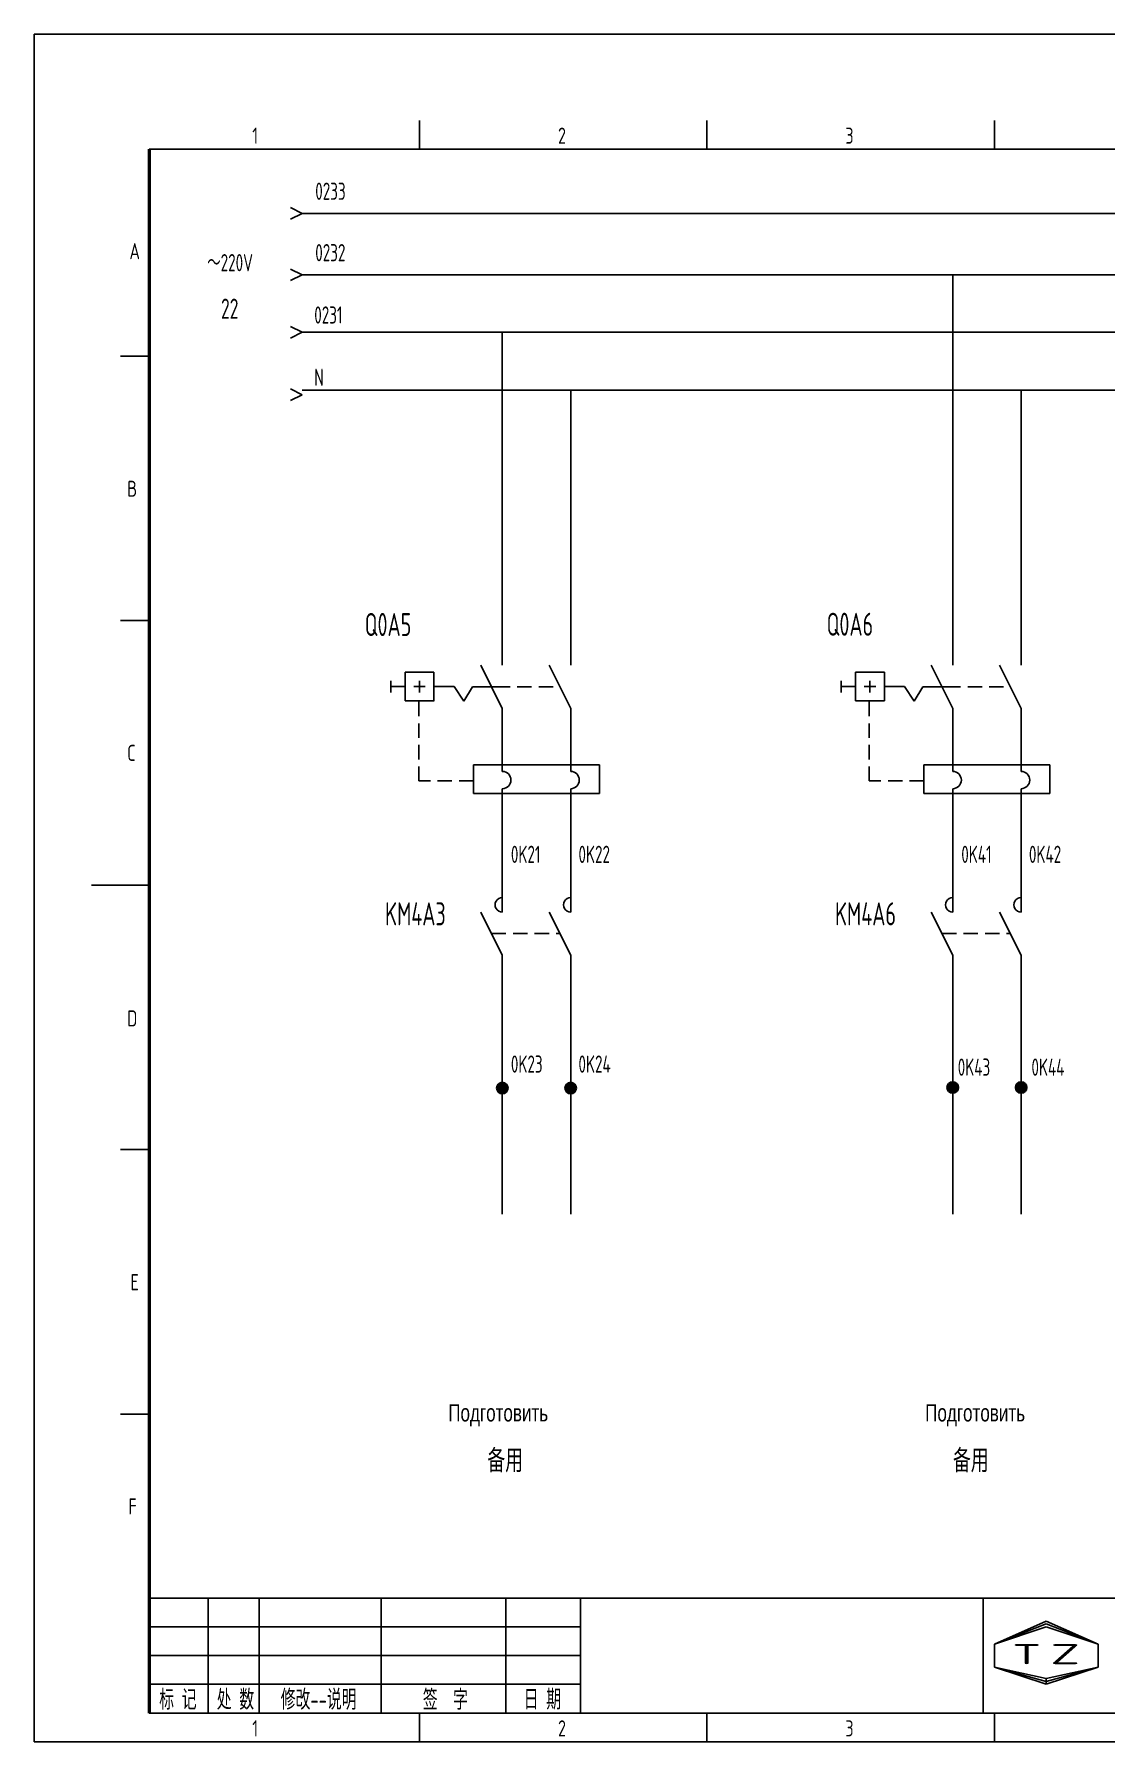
# Model space of a CAD drawing. Header units: millimetres. Extents: x 743 to 25007, y -5378 to 2245.
# Drawn here: x 4284.5 to 4470.9, y -1171.7 to -874.7 of the extents above; entities that cross this region are included whole.
import ezdxf
from ezdxf.enums import TextEntityAlignment as Align

# ---------------------------------------------------------------- set-up
doc = ezdxf.new("R2010")
doc.units = ezdxf.units.MM
doc.header["$LTSCALE"] = 10
doc.header["$MEASUREMENT"] = 0
doc.linetypes.add('HIDDEN', pattern=[0.375, 0.25, -0.125])
for name, color, linetype in [('01', 7, 'Continuous'), ('CONTINUOUS', 7, 'Continuous'), ('DASHED', 7, 'HIDDEN')]:
    doc.layers.add(name, color=color, linetype=linetype)
doc.styles.add('ROMAN', font='ROMANC.shx', dxfattribs={"width": 0.7, "height": 0.7})
doc.styles.get("Standard").update_dxf_attribs({"font": 'isocp', "width": 0.707, "bigfont": 'intecad.shx'})

msp = doc.modelspace()

# ---------------------------------------------------------------- hatches: boundary and pattern name
at = {"linetype": 'HIDDEN'}
h = msp.add_hatch(color=0, dxfattribs=at)
edge = h.paths.add_edge_path()
edge.add_arc((4365.93, -1057.96), 1, 0, 360)
h = msp.add_hatch(color=0, dxfattribs=at)
edge = h.paths.add_edge_path()
edge.add_arc((4377.82, -1057.96), 1, 0, 360)
h = msp.add_hatch(color=0, dxfattribs=at)
edge = h.paths.add_edge_path()
edge.add_arc((4444.25, -1057.87), 1, 0, 360)
h = msp.add_hatch(color=0, dxfattribs=at)
edge = h.paths.add_edge_path()
edge.add_arc((4456.14, -1057.87), 1, 0, 360)

# ---------------------------------------------------------------- linework, layer by layer
for p, q in [((4365.93, -1034.85), (4365.93, -1058.01)), ((4444.25, -1034.85), (4444.25, -1058.01)), ((4377.82, -1057.96), (4377.82, -1079.87)), ((4456.14, -1057.96), (4456.14, -1079.87))]:
    msp.add_line(p, q)
at = {"color": 7}
for centre in [(4365.93, -1026.09), (4377.82, -1026.09), (4444.25, -1026.09), (4456.14, -1026.09)]:
    msp.add_arc(centre, 1.26, 89.9272, 269.9272, dxfattribs=at)
at = {"layer": 'CONTINUOUS', "color": 3}
for p, q in [((4704.52, -874.66), (4284.52, -874.66)), ((4284.52, -874.66), (4284.52, -1171.66)), ((4284.52, -1171.66), (4704.52, -1171.66))]:
    msp.add_line(p, q, dxfattribs=at)
at = {"layer": 'CONTINUOUS', "linetype": 'Continuous'}
for p, q in [((4351.52, -894.66), (4351.52, -889.66)), ((4401.52, -894.66), (4401.52, -889.66)), ((4451.52, -894.66), (4451.52, -889.66)), ((4299.52, -930.66), (4304.52, -930.66)), ((4299.52, -976.66), (4304.52, -976.66)), ((4294.52, -1022.66), (4304.52, -1022.66)), ((4299.52, -1068.66), (4304.52, -1068.66)), ((4299.52, -1114.66), (4304.52, -1114.66)), ((4304.52, -1146.66), (4699.52, -1146.66)), ((4314.8, -1166.66), (4314.8, -1146.66)), ((4323.63, -1166.66), (4323.63, -1146.66)), ((4344.86, -1146.66), (4344.86, -1166.66)), ((4366.52, -1146.66), (4366.52, -1166.66)), ((4379.52, -1166.66), (4379.52, -1146.66)), ((4449.52, -1166.66), (4449.52, -1146.66)), ((4304.52, -1151.66), (4379.52, -1151.66)), ((4460.52, -1150.66), (4451.52, -1154.66)), ((4460.52, -1151.16), (4451.52, -1154.66)), ((4451.52, -1154.66), (4460.52, -1151.66)), ((4469.52, -1154.66), (4460.52, -1150.66)), ((4469.52, -1154.66), (4460.52, -1151.16)), ((4460.52, -1151.66), (4469.52, -1154.66)), ((4451.52, -1154.66), (4451.52, -1158.66)), ((4469.52, -1158.66), (4469.52, -1154.66)), ((4304.52, -1156.66), (4379.52, -1156.66)), ((4451.52, -1158.66), (4460.52, -1161.66)), ((4460.52, -1160.66), (4451.52, -1158.66)), ((4451.52, -1158.66), (4460.52, -1161.16)), ((4460.52, -1161.16), (4469.52, -1158.66)), ((4469.52, -1158.66), (4460.52, -1161.66)), ((4460.52, -1160.66), (4469.52, -1158.66)), ((4460.52, -1161.66), (4460.52, -1160.66)), ((4460.52, -1161.66), (4460.52, -1160.66)), ((4304.52, -1161.66), (4379.52, -1161.66)), ((4351.52, -1171.66), (4351.52, -1166.66)), ((4401.52, -1171.66), (4401.52, -1166.66)), ((4451.52, -1171.66), (4451.52, -1166.66))]:
    msp.add_line(p, q, dxfattribs=at)
at = {"layer": 'CONTINUOUS'}
for p, q in [((4304.52, -894.66), (4699.52, -894.66)), ((4329.1, -904.83), (4331.1, -905.83)), ((4329.1, -906.83), (4331.1, -905.83)), ((4331.1, -905.83), (4672.72, -905.83)), ((4329.1, -915.52), (4331.1, -916.52)), ((4329.1, -917.52), (4331.1, -916.52)), ((4331.1, -916.52), (4672.72, -916.52)), ((4444.25, -916.52), (4444.25, -984.42)), ((4329.1, -925.52), (4331.1, -926.52)), ((4329.1, -927.52), (4331.1, -926.52)), ((4331.1, -926.52), (4672.72, -926.52)), ((4365.93, -926.52), (4365.93, -984.42)), ((4329.1, -936.37), (4331.1, -937.37)), ((4329.1, -938.37), (4331.1, -937.37)), ((4331.1, -936.6), (4672.72, -936.6)), ((4377.82, -936.6), (4377.82, -984.42)), ((4456.14, -936.6), (4456.14, -984.42)), ((4349.04, -985.64), (4349.04, -990.64)), ((4351.54, -985.64), (4349.04, -985.64)), ((4351.54, -985.64), (4354.04, -985.64)), ((4354.04, -990.64), (4354.04, -985.64)), ((4365.93, -991.92), (4362.18, -984.42)), ((4377.82, -991.92), (4374.07, -984.42)), ((4429.86, -985.64), (4427.36, -985.64)), ((4427.36, -985.64), (4427.36, -990.64)), ((4429.86, -985.64), (4432.36, -985.64)), ((4432.36, -990.64), (4432.36, -985.64)), ((4444.25, -991.92), (4440.5, -984.42)), ((4456.14, -991.92), (4452.39, -984.42)), ((4346.54, -987.14), (4346.54, -989.14)), ((4349.04, -988.14), (4346.54, -988.14)), ((4351.54, -988.14), (4350.54, -988.14)), ((4351.54, -987.14), (4351.54, -989.14)), ((4351.54, -988.14), (4352.54, -988.14)), ((4354.04, -988.14), (4357.57, -988.14)), ((4357.57, -988.14), (4359.24, -990.68)), ((4359.24, -990.68), (4360.75, -988.17)), ((4360.75, -988.17), (4364.78, -988.17)), ((4424.86, -987.14), (4424.86, -989.14)), ((4427.36, -988.14), (4424.86, -988.14)), ((4429.86, -988.14), (4428.86, -988.14)), ((4429.86, -987.14), (4429.86, -989.14)), ((4429.86, -988.14), (4430.86, -988.14)), ((4432.36, -988.14), (4435.89, -988.14)), ((4435.89, -988.14), (4437.56, -990.68)), ((4437.56, -990.68), (4439.07, -988.17)), ((4439.07, -988.17), (4443.1, -988.17)), ((4354.07, -990.64), (4349.04, -990.64)), ((4365.93, -991.92), (4365.93, -1001.92)), ((4377.82, -991.92), (4377.82, -1001.92)), ((4432.39, -990.64), (4427.36, -990.64)), ((4444.25, -991.92), (4444.25, -1001.92)), ((4456.14, -991.92), (4456.14, -1001.92)), ((4382.82, -1001.72), (4360.93, -1001.72)), ((4360.93, -1001.72), (4360.93, -1006.72)), ((4365.93, -1000.89), (4365.93, -1002.89)), ((4377.82, -1000.89), (4377.82, -1002.89)), ((4382.82, -1006.72), (4382.82, -1001.72)), ((4461.14, -1001.72), (4439.25, -1001.72)), ((4439.25, -1001.72), (4439.25, -1006.72)), ((4444.25, -1000.89), (4444.25, -1002.89)), ((4456.14, -1000.89), (4456.14, -1002.89)), ((4461.14, -1006.72), (4461.14, -1001.72)), ((4360.93, -1006.72), (4382.82, -1006.72)), ((4365.93, -1005.89), (4365.93, -1027.35)), ((4377.82, -1005.89), (4377.82, -1027.35)), ((4439.25, -1006.72), (4461.14, -1006.72)), ((4444.25, -1005.89), (4444.25, -1027.35)), ((4456.14, -1005.89), (4456.14, -1027.35)), ((4365.93, -1034.85), (4362.18, -1027.35)), ((4377.82, -1034.85), (4374.07, -1027.35)), ((4444.25, -1034.85), (4440.5, -1027.35)), ((4456.14, -1034.85), (4452.39, -1027.35)), ((4377.82, -1034.85), (4377.82, -1063.69)), ((4456.14, -1034.85), (4456.14, -1063.69)), ((4365.93, -1057.96), (4365.93, -1079.87)), ((4365.93, -1058.01), (4365.93, -1058.01)), ((4377.82, -1058.01), (4377.82, -1058.01)), ((4444.25, -1057.91), (4444.25, -1057.91)), ((4444.25, -1057.96), (4444.25, -1079.87)), ((4456.14, -1057.91), (4456.14, -1057.91)), ((4304.52, -1166.66), (4699.52, -1166.66))]:
    msp.add_line(p, q, dxfattribs=at)
at = {"layer": 'CONTINUOUS', "lineweight": 50}
msp.add_line((4304.52, -894.66), (4304.52, -1166.66), dxfattribs=at)
at = {"layer": 'CONTINUOUS'}
for centre in [(4365.93, -1057.96), (4377.82, -1057.96), (4444.25, -1057.87), (4456.14, -1057.87)]:
    msp.add_circle(centre, 1, dxfattribs=at)
for centre in [(4365.93, -1004.39), (4377.82, -1004.39), (4444.25, -1004.39), (4456.14, -1004.39)]:
    msp.add_arc(centre, 1.5, 270, 90, dxfattribs=at)
at = {"layer": 'DASHED'}
for p, q in [((4364.78, -988.17), (4375.95, -988.17)), ((4443.1, -988.17), (4454.27, -988.17)), ((4351.42, -1004.54), (4351.42, -990.64)), ((4429.74, -1004.54), (4429.74, -990.64)), ((4360.93, -1004.54), (4351.42, -1004.54)), ((4439.25, -1004.54), (4429.74, -1004.54)), ((4364.05, -1031.1), (4375.95, -1031.1)), ((4442.38, -1031.1), (4454.27, -1031.1))]:
    msp.add_line(p, q, dxfattribs=at)

# ---------------------------------------------------------------- texts
at = {"width": 0.707}
for s, height, p in [('0233', 3, (4333.4, -903.48)), ('0232', 3, (4333.4, -914.17)), ('～220V', 3, (4314.62, -915.91)), ('0231', 3, (4333.23, -925.01)), ('N', 3, (4333.23, -935.86)), ('0K21', 3, (4367.42, -1018.81)), ('0K22', 3, (4379.17, -1018.81)), ('0K41', 3, (4445.74, -1018.81)), ('0K42', 3, (4457.5, -1018.81)), ('0K23', 3, (4367.42, -1055.29)), ('0K24', 3, (4379.17, -1055.29)), ('0K43', 3, (4445.12, -1055.82)), ('0K44', 3, (4457.94, -1055.82)), ('备用', 4, (4363.32, -1124.78)), ('备用', 4, (4444.28, -1124.78))]:
    msp.add_text(s, height=height, dxfattribs=at).set_placement(p)
at = {"char_height": 3, "width": 37.2931, "attachment_point": 1}
for insert in [(4356.53, -1112.94), (4439.46, -1112.94)]:
    msp.add_mtext('{\\fArial|b0|i0|c204|p34;Подготовить}', dxfattribs=dict(at, insert=insert))
at = {"layer": '01', "width": 0.707}
msp.add_text('22', height=3.5, dxfattribs=at).set_placement((4317.01, -924.16))
at = {"layer": 'CONTINUOUS', "linetype": 'Continuous', "style": 'ROMAN'}
for s, height, width, p in [('1', 2.8, 0.7, (4322.45, -893.72)), ('2', 2.8, 0.7, (4375.61, -893.72)), ('3', 2.8, 0.7, (4425.58, -893.72)), ('A', 2.8, 0.7, (4301.09, -913.81)), ('B', 2.8, 0.7, (4300.7, -955.13)), ('C', 2.8, 0.7, (4300.7, -1001.07)), ('D', 2.8, 0.7, (4300.7, -1047.24)), ('E', 2.8, 0.7, (4301.26, -1093.13)), ('F', 2.8, 0.7, (4300.9, -1132.13)), ('T', 3.5, 1.8, (4454.52, -1158.16)), ('Z', 3.5, 1.8, (4461.22, -1158.16)), ('1', 2.8, 0.7, (4322.45, -1170.72)), ('2', 2.8, 0.7, (4375.61, -1170.72)), ('3', 2.8, 0.7, (4425.58, -1170.72))]:
    msp.add_text(s, height=height, dxfattribs=dict(at, width=width)).set_placement(p)
at = {"layer": 'CONTINUOUS', "width": 0.707}
for s, p in [('Q0A5', (4342.01, -979.34)), ('Q0A6', (4422.33, -979.29)), ('KM4A3', (4345.53, -1029.66)), ('KM4A6', (4423.77, -1029.66))]:
    msp.add_text(s, height=4, dxfattribs=at).set_placement(p)
at = {"layer": 'CONTINUOUS', "width": 0.67}
for s, p in [('标 记', (4309.52, -1164.16)), ('处 数', (4319.52, -1164.16)), ('修改--说明', (4333.99, -1164.16)), ('签  字', (4356.02, -1164.16)), ('日 期', (4372.9, -1164.16))]:
    msp.add_text(s, height=3.5, dxfattribs=at).set_placement(p, align=Align.MIDDLE)

doc.saveas('drawing.dxf')
